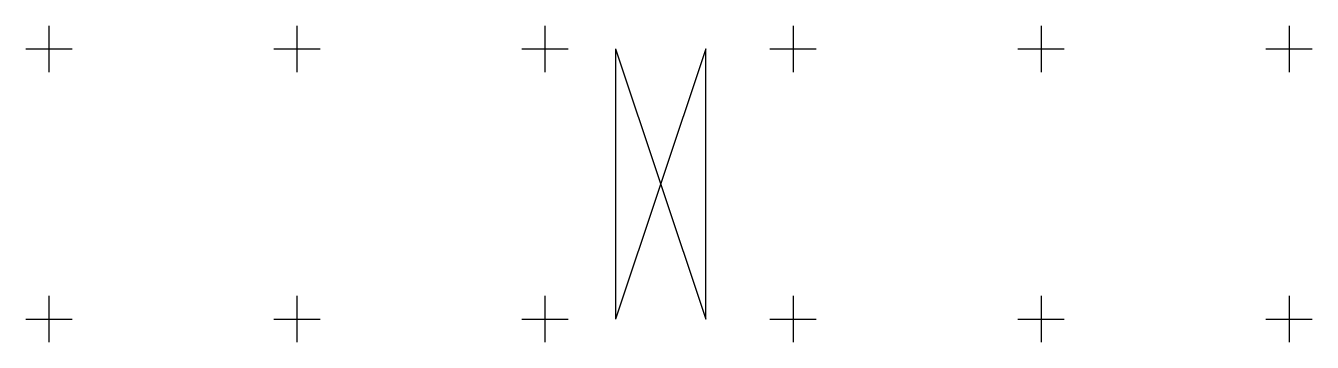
# Model space of a CAD drawing. Header units: metres. Extents: x -41 to 2812, y -632 to 71.
import ezdxf

# ---------------------------------------------------------------- set-up
doc = ezdxf.new("R2010")
doc.units = ezdxf.units.M

msp = doc.modelspace()

# ---------------------------------------------------------------- linework, layer by layer
for p, q in [((10.74, 70.95), (10.74, -31.99)), ((560.74, 70.95), (560.74, -31.99)), ((1110.74, 70.95), (1110.74, -31.99)), ((1660.74, 70.95), (1660.74, -31.99)), ((2210.74, 70.95), (2210.74, -31.99)), ((2760.74, 70.95), (2760.74, -31.99)), ((-40.73, 19.48), (62.21, 19.48)), ((509.27, 19.48), (612.21, 19.48)), ((1059.27, 19.48), (1162.21, 19.48)), ((1467.44, 19.48), (1267.44, -580.52)), ((1267.44, 19.48), (1467.44, -580.52)), ((1267.44, 19.48), (1267.44, -580.52)), ((1467.44, -580.52), (1467.44, 19.48)), ((1609.27, 19.48), (1712.21, 19.48)), ((2159.27, 19.48), (2262.21, 19.48)), ((2709.27, 19.48), (2812.21, 19.48)), ((10.74, -529.05), (10.74, -631.99)), ((560.74, -529.05), (560.74, -631.99)), ((1110.74, -529.05), (1110.74, -631.99)), ((1660.74, -529.05), (1660.74, -631.99)), ((2210.74, -529.05), (2210.74, -631.99)), ((2760.74, -529.05), (2760.74, -631.99)), ((-40.73, -580.52), (62.21, -580.52)), ((509.27, -580.52), (612.21, -580.52)), ((1059.27, -580.52), (1162.21, -580.52)), ((1609.27, -580.52), (1712.21, -580.52)), ((2159.27, -580.52), (2262.21, -580.52)), ((2709.27, -580.52), (2812.21, -580.52))]:
    msp.add_line(p, q)

doc.saveas('drawing.dxf')
